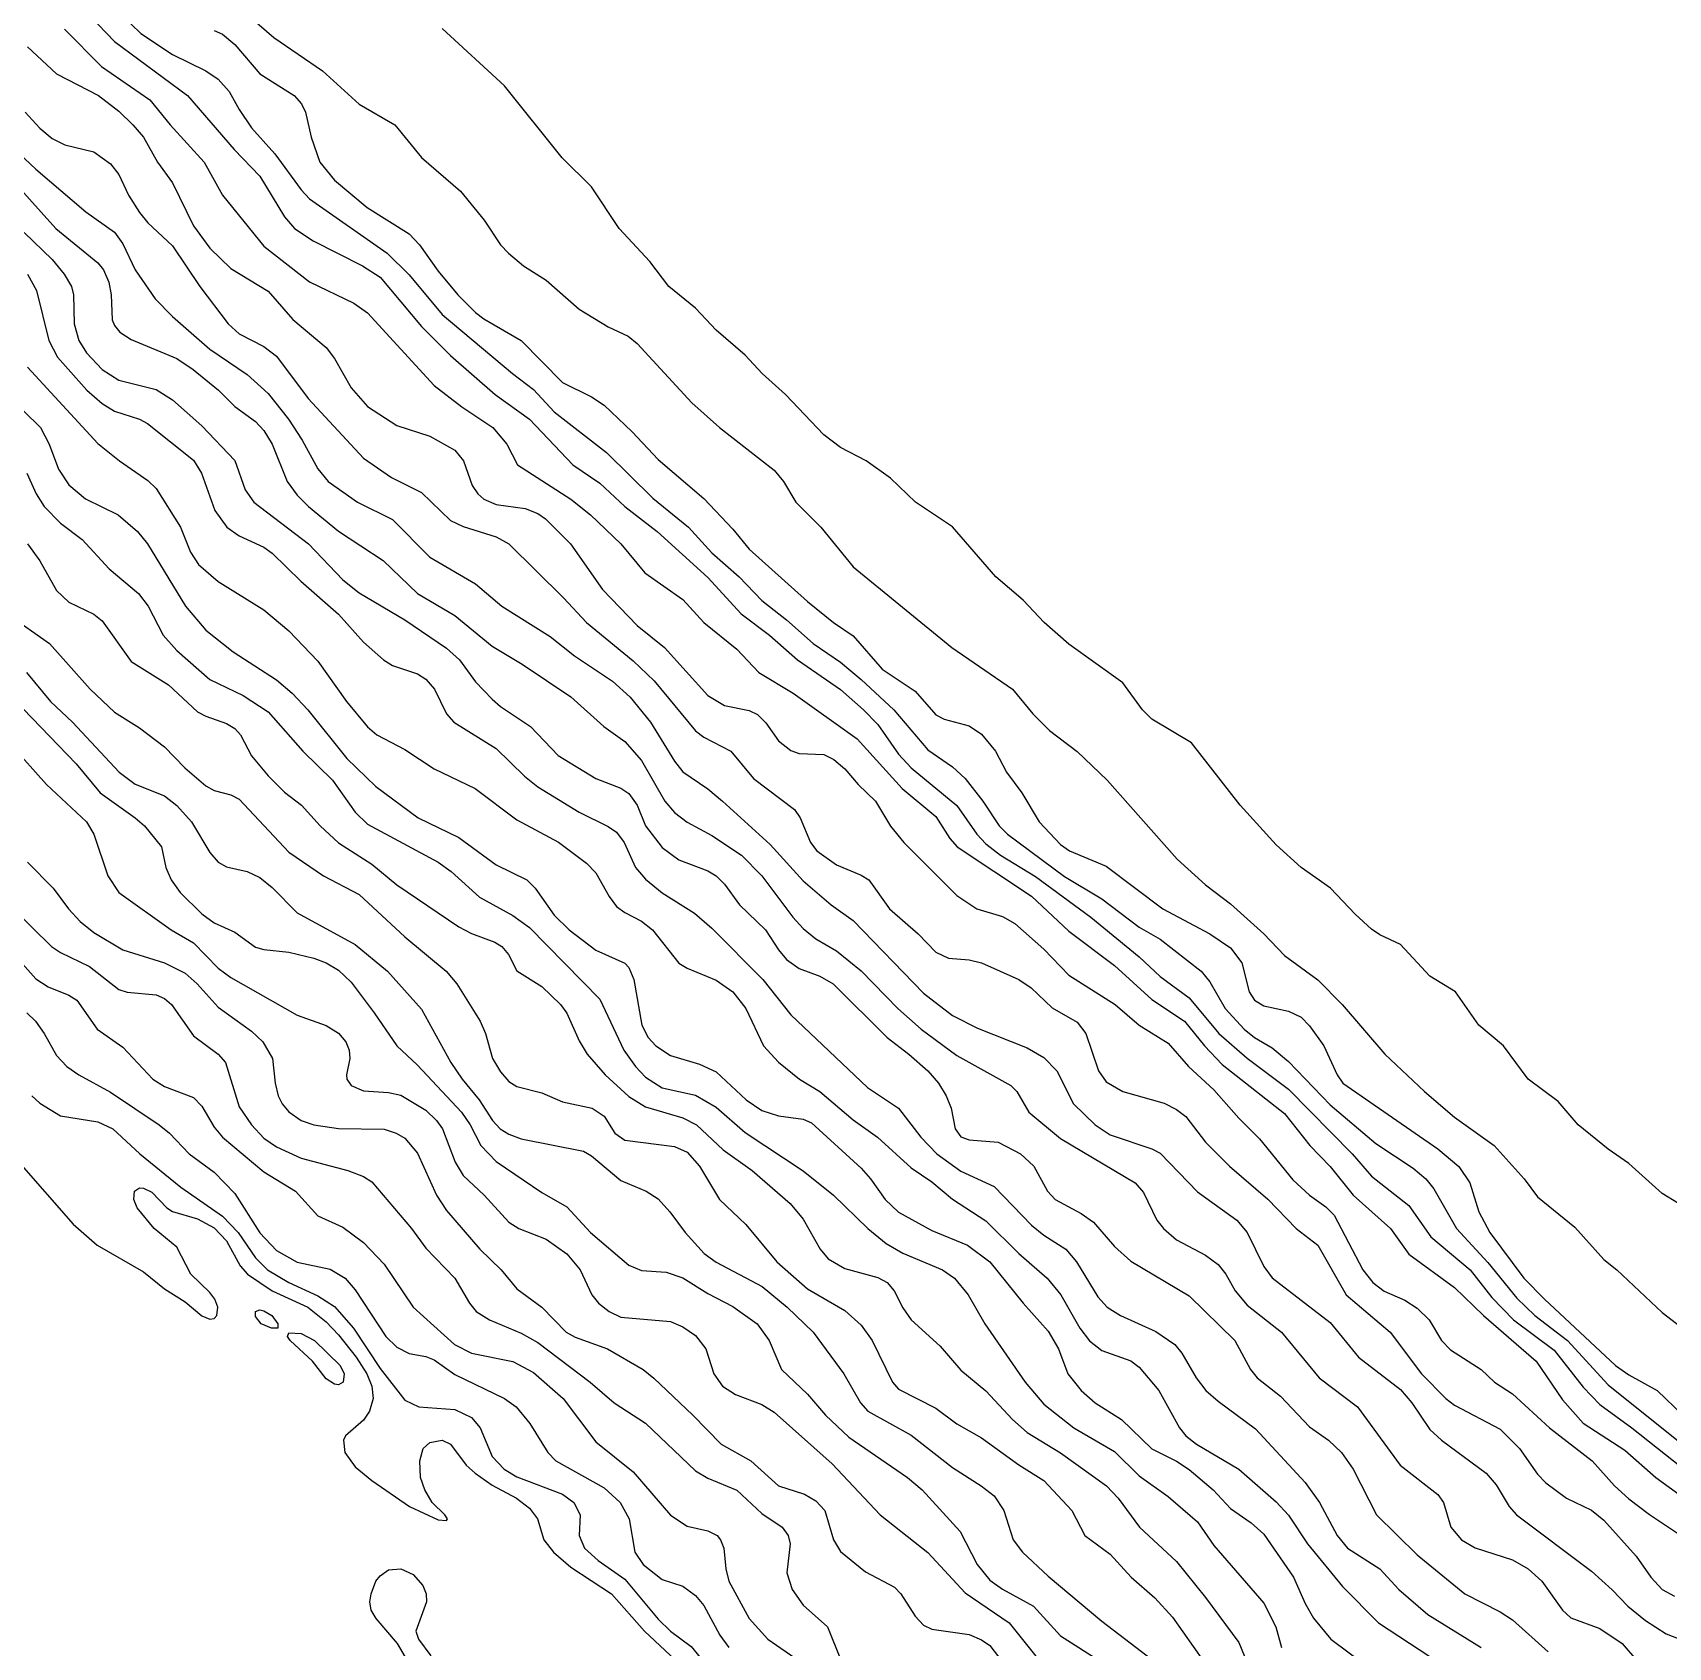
# Model space of a CAD drawing. Extents: x 474277 to 475042, y 254928 to 255625.
# Drawn here: x 474776.12 to 474806.35, y 254982.66 to 255012.49 of the extents above; entities that cross this region are included whole.
import ezdxf

# ---------------------------------------------------------------- set-up
doc = ezdxf.new("R2010")
doc.units = 0
doc.header["$MEASUREMENT"] = 0
doc.layers.add('BaseMapV2_DTM_export_MonNov09090547073261 — entities', color=1, linetype='CONTINUOUS')

msp = doc.modelspace()

# ---------------------------------------------------------------- linework, layer by layer
at = {"layer": 'BaseMapV2_DTM_export_MonNov09090547073261 — entities', "color": 15, "linetype": 'Continuous', "true_color": 0xb7484b}
for points in [[(474777.019, 255012.966, 84.75), (474777.635, 255012.326, 84.75), (474778.981, 255011.329, 84.75), (474779.843, 255010.332, 84.75), (474780.316, 255009.842, 84.75), (474780.776, 255009.091, 84.75), (474780.956, 255008.875, 84.75), (474781.301, 255008.645, 84.75), (474782.218, 255008.185, 84.75), (474782.54, 255007.976, 84.75), (474783.307, 255007.06, 84.75), (474783.843, 255006.525, 84.75), (474784.665, 255005.808, 84.75), (474785.302, 255005.348, 84.75), (474786.103, 255004.505, 84.75), (474786.604, 255004.166, 84.75), (474787.062, 255003.738, 84.75), (474787.661, 255003.278, 84.75), (474788.597, 255002.427, 84.75), (474789.211, 255001.756, 84.75), (474789.736, 255001.361, 84.75), (474790.254, 255000.901, 84.75), (474791.051, 255000.356, 84.75), (474791.476, 254999.981, 84.75), (474791.741, 254999.707, 84.75), (474792.124, 254999.158, 84.75), (474792.354, 254998.907, 84.75), (474793.198, 254998.212, 84.75), (474793.571, 254997.681, 84.75), (474793.735, 254997.505, 84.75), (474794.005, 254997.297, 84.75), (474794.655, 254996.898, 84.75), (474795.674, 254996.147, 84.75), (474796.572, 254995.413, 84.75), (474796.955, 254995.051, 84.75), (474797.492, 254994.657, 84.75), (474798.044, 254994, 84.75), (474798.565, 254993.546, 84.75), (474799.332, 254992.972, 84.75), (474800.508, 254991.777, 84.75), (474800.865, 254991.362, 84.75), (474801.556, 254990.819, 84.75), (474801.958, 254990.243, 84.75), (474802.689, 254989.63, 84.75), (474803.089, 254989.122, 84.75), (474803.488, 254988.71, 84.75), (474804.239, 254988.147, 84.75), (474804.776, 254987.463, 84.75), (474805.083, 254987.144, 84.75), (474805.678, 254986.716, 84.75), (474806.77, 254985.846, 84.75)], [(474777.403, 255013.175, 84.5), (474778.12, 255012.479, 84.5), (474778.706, 255012.086, 84.5), (474779.319, 255011.784, 84.5), (474779.549, 255011.634, 84.5), (474779.75, 255011.406, 84.5), (474779.933, 255011.07, 84.5), (474780.163, 255010.731, 84.5), (474780.594, 255010.256, 84.5), (474781.083, 255009.59, 84.5), (474781.236, 255009.424, 84.5), (474782.673, 255008.415, 84.5), (474783.077, 255008.015, 84.5), (474783.69, 255007.283, 84.5), (474784.99, 255006.192, 84.5), (474785.377, 255005.901, 84.5), (474785.76, 255005.488, 84.5), (474786.723, 255004.735, 84.5), (474787.584, 255003.892, 84.5), (474788.243, 255003.355, 84.5), (474788.674, 255002.883, 84.5), (474789.177, 255002.435, 84.5), (474789.594, 255002.002, 84.5), (474790.054, 255001.643, 84.5), (474790.542, 255001.208, 84.5), (474791.051, 255000.86, 84.5), (474791.434, 255000.543, 84.5), (474792.038, 254999.981, 84.5), (474792.661, 254999.238, 84.5), (474793.121, 254998.924, 84.5), (474793.351, 254998.71, 84.5), (474793.681, 254998.294, 84.5), (474793.985, 254997.834, 84.5), (474794.134, 254997.681, 84.5), (474795.191, 254996.902, 84.5), (474795.881, 254996.488, 84.5), (474796.572, 254995.967, 84.5), (474796.955, 254995.745, 84.5), (474797.717, 254995.15, 84.5), (474797.875, 254994.952, 84.5), (474798.158, 254994.46, 84.5), (474798.512, 254994.077, 84.5), (474798.704, 254993.924, 84.5), (474799.025, 254993.733, 84.5), (474799.332, 254993.48, 84.5), (474800.099, 254992.681, 84.5), (474800.942, 254991.969, 84.5), (474801.632, 254991.514, 84.5), (474801.87, 254991.317, 84.5), (474802.016, 254991.13, 84.5), (474802.433, 254990.396, 84.5), (474803.012, 254989.77, 84.5), (474803.549, 254989.109, 84.5), (474803.884, 254988.786, 84.5), (474804.484, 254988.326, 84.5), (474805.236, 254987.508, 84.5), (474806.693, 254986.342, 84.5)], [(474779.856, 255013.022, 84), (474780.575, 255012.403, 84), (474781.479, 255011.789, 84), (474782.156, 255011.169, 84), (474782.815, 255010.792, 84), (474783.307, 255010.183, 84), (474784.026, 255009.566, 84), (474784.463, 255009.029, 84), (474784.763, 255008.569, 84), (474784.916, 255008.415, 84), (474785.192, 255008.185, 84), (474785.607, 255007.917, 84), (474786.22, 255007.38, 84), (474786.757, 255007.058, 84), (474787.125, 255006.882, 84), (474787.294, 255006.75, 84), (474788.302, 255005.655, 84), (474788.815, 255005.195, 84), (474789.824, 255004.408, 84), (474789.995, 255004.198, 84), (474790.224, 255003.815, 84), (474790.684, 255003.355, 84), (474791.281, 255002.621, 84), (474793.11, 255001.131, 84), (474794.231, 255000.364, 84), (474794.605, 254999.904, 84), (474794.913, 254999.598, 84), (474795.421, 254999.208, 84), (474795.981, 254998.678, 84), (474797.273, 254997.221, 84), (474797.798, 254996.744, 84), (474798.258, 254996.396, 84), (474798.871, 254995.841, 84), (474799.255, 254995.44, 84), (474799.869, 254994.989, 84), (474800.319, 254994.537, 84), (474801.11, 254993.617, 84), (474801.843, 254992.927, 84), (474802.399, 254992.453, 84), (474803.133, 254991.93, 84), (474803.687, 254991.317, 84), (474803.932, 254990.981, 84), (474804.623, 254990.42, 84), (474805.159, 254989.821, 84), (474805.399, 254989.63, 84), (474806.233, 254988.846, 84), (474806.923, 254988.316, 84)], [(474776.708, 255012.556, 85), (474777.393, 255011.866, 85), (474778.285, 255011.252, 85), (474778.659, 255010.792, 85), (474779.29, 255010.102, 85), (474779.626, 255009.489, 85), (474780.393, 255008.548, 85), (474781.236, 255007.889, 85), (474782.054, 255007.495, 85), (474782.31, 255007.317, 85), (474783.537, 255005.97, 85), (474784.053, 255005.578, 85), (474784.627, 255005.195, 85), (474784.884, 255004.888, 85), (474785.081, 255004.505, 85), (474786.067, 255003.87, 85), (474786.428, 255003.585, 85), (474786.988, 255003.048, 85), (474787.433, 255002.511, 85), (474788.137, 255002.02, 85), (474788.521, 255001.596, 85), (474789.134, 255001.1, 85), (474789.54, 255000.671, 85), (474790.173, 255000.288, 85), (474791.358, 254999.442, 85), (474792.192, 254998.524, 85), (474792.814, 254998.007, 85), (474793.072, 254997.604, 85), (474793.205, 254997.451, 85), (474794.578, 254996.538, 85), (474795.268, 254995.892, 85), (474796.112, 254995.253, 85), (474796.802, 254994.626, 85), (474797.41, 254994.23, 85), (474797.777, 254993.77, 85), (474798.105, 254993.424, 85), (474799.255, 254992.524, 85), (474799.725, 254991.93, 85), (474800.099, 254991.54, 85), (474800.523, 254991.01, 85), (474801.214, 254990.396, 85), (474801.556, 254989.924, 85), (474802.399, 254989.307, 85), (474802.931, 254988.786, 85), (474803.904, 254987.943, 85), (474804.393, 254987.232, 85), (474804.776, 254986.8, 85), (474805.543, 254986.3, 85), (474806.121, 254985.796, 85), (474806.923, 254985.209, 85)], [(474779.473, 255012.529, 84.25), (474779.626, 255012.464, 84.25), (474779.856, 255012.274, 84.25), (474780.316, 255011.734, 84.25), (474780.954, 255011.329, 84.25), (474781.086, 255011.176, 84.25), (474781.161, 255011.022, 84.25), (474781.269, 255010.562, 84.25), (474781.425, 255010.102, 84.25), (474781.696, 255009.766, 84.25), (474782.302, 255009.259, 84.25), (474783.077, 255008.778, 84.25), (474783.269, 255008.569, 84.25), (474783.613, 255008.086, 84.25), (474783.975, 255007.649, 84.25), (474784.303, 255007.323, 84.25), (474784.457, 255007.207, 84.25), (474785.15, 255006.805, 84.25), (474785.914, 255006.027, 84.25), (474786.45, 255005.764, 84.25), (474786.68, 255005.608, 84.25), (474787.2, 255005.118, 84.25), (474787.677, 255004.603, 84.25), (474788.521, 255003.886, 84.25), (474789.057, 255003.321, 84.25), (474789.364, 255002.948, 84.25), (474790.437, 255001.984, 84.25), (474790.919, 255001.591, 84.25), (474791.281, 255001.348, 84.25), (474791.818, 255000.733, 84.25), (474792.431, 255000.324, 84.25), (474792.814, 254999.889, 84.25), (474792.968, 254999.808, 84.25), (474793.428, 254999.683, 84.25), (474793.658, 254999.528, 84.25), (474793.914, 254999.214, 84.25), (474794.115, 254998.831, 84.25), (474794.399, 254998.447, 84.25), (474794.72, 254997.911, 84.25), (474795.115, 254997.494, 84.25), (474795.285, 254997.374, 84.25), (474795.958, 254997.092, 84.25), (474797.006, 254996.301, 84.25), (474797.875, 254995.841, 84.25), (474798.258, 254995.58, 84.25), (474798.466, 254995.304, 84.25), (474798.603, 254994.767, 84.25), (474798.701, 254994.614, 84.25), (474798.872, 254994.51, 84.25), (474799.332, 254994.411, 84.25), (474799.562, 254994.299, 84.25), (474799.715, 254994.142, 84.25), (474799.981, 254993.77, 84.25), (474800.227, 254993.234, 84.25), (474800.332, 254993.08, 84.25), (474802.092, 254991.871, 84.25), (474802.476, 254991.543, 84.25), (474802.679, 254991.24, 84.25), (474802.846, 254990.703, 84.25), (474803.051, 254990.32, 84.25), (474803.679, 254989.476, 84.25), (474804.063, 254989.093, 84.25), (474805.375, 254987.866, 84.25), (474805.619, 254987.695, 84.25), (474806.145, 254987.406, 84.25), (474806.616, 254986.948, 84.25)], [(474806.539, 254990.857, 84), (474806.233, 254991.042, 84), (474805.619, 254991.595, 84), (474805.236, 254991.861, 84), (474804.684, 254992.313, 84), (474804.316, 254992.745, 84), (474803.759, 254993.157, 84), (474803.303, 254993.77, 84), (474802.85, 254994.154, 84), (474802.415, 254994.767, 84), (474801.939, 254995.057, 84), (474801.402, 254995.642, 84), (474801.019, 254995.822, 84), (474800.865, 254995.928, 84), (474800.559, 254996.203, 84), (474800.105, 254996.684, 84), (474799.566, 254997.067, 84), (474799.102, 254997.488, 84), (474798.436, 254998.217, 84), (474797.538, 254999.368, 84), (474796.802, 254999.805, 84), (474796.629, 254999.981, 84), (474796.265, 255000.48, 84), (474795.268, 255001.194, 84), (474794.812, 255001.591, 84), (474794.425, 255002.005, 84), (474793.92, 255002.435, 84), (474793.121, 255003.359, 84), (474792.435, 255003.815, 84), (474791.971, 255004.261, 84), (474791.526, 255004.582, 84), (474791.051, 255004.825, 84), (474790.744, 255005.064, 84), (474790.034, 255005.808, 84), (474789.604, 255006.192, 84), (474789.287, 255006.533, 84), (474788.751, 255006.995, 84), (474788.367, 255007.399, 84), (474787.88, 255007.802, 84), (474787.524, 255008.262, 84), (474786.962, 255008.875, 84), (474786.45, 255009.641, 84), (474785.908, 255010.179, 84), (474784.84, 255011.508, 84), (474783.69, 255012.571, 84)], [(474776.022, 255012.232, 85.25), (474776.559, 255011.732, 85.25), (474777.335, 255011.329, 85.25), (474777.709, 255011.042, 85.25), (474777.973, 255010.792, 85.25), (474778.169, 255010.562, 85.25), (474778.429, 255010.102, 85.25), (474778.706, 255009.716, 85.25), (474779.089, 255008.922, 85.25), (474779.396, 255008.511, 85.25), (474779.779, 255008.135, 85.25), (474780.47, 255007.715, 85.25), (474780.93, 255007.194, 85.25), (474781.543, 255006.674, 85.25), (474781.696, 255006.47, 85.25), (474782.003, 255005.932, 85.25), (474782.31, 255005.582, 85.25), (474782.847, 255005.232, 85.25), (474783.46, 255005.038, 85.25), (474783.92, 255004.779, 85.25), (474784.08, 255004.582, 85.25), (474784.244, 255004.122, 85.25), (474784.349, 255003.968, 85.25), (474784.457, 255003.871, 85.25), (474784.687, 255003.773, 85.25), (474785.223, 255003.702, 85.25), (474785.454, 255003.605, 85.25), (474785.597, 255003.508, 85.25), (474786.057, 255003.048, 85.25), (474786.649, 255002.205, 85.25), (474787.294, 255001.537, 85.25), (474787.798, 255001.131, 85.25), (474788.597, 255000.247, 85.25), (474788.904, 255000.058, 85.25), (474789.364, 254999.969, 85.25), (474789.517, 254999.893, 85.25), (474789.671, 254999.738, 85.25), (474789.901, 254999.405, 85.25), (474790.131, 254999.227, 85.25), (474790.284, 254999.175, 85.25), (474790.744, 254999.154, 85.25), (474790.929, 254999.061, 85.25), (474791.128, 254998.891, 85.25), (474791.377, 254998.601, 85.25), (474791.699, 254998.294, 85.25), (474791.971, 254997.832, 85.25), (474792.219, 254997.527, 85.25), (474793.198, 254996.547, 85.25), (474793.57, 254996.301, 85.25), (474794.041, 254996.16, 85.25), (474794.271, 254996.034, 85.25), (474794.808, 254995.558, 85.25), (474795.268, 254995.075, 85.25), (474796.128, 254994.537, 85.25), (474796.568, 254994.154, 85.25), (474797.108, 254993.821, 85.25), (474797.483, 254993.387, 85.25), (474797.952, 254992.958, 85.25), (474798.412, 254992.433, 85.25), (474798.795, 254992.055, 85.25), (474799.409, 254991.298, 85.25), (474799.716, 254991.01, 85.25), (474800.022, 254990.794, 85.25), (474800.175, 254990.645, 85.25), (474800.704, 254989.63, 85.25), (474800.887, 254989.4, 85.25), (474801.095, 254989.241, 85.25), (474801.479, 254989.073, 85.25), (474801.709, 254988.924, 85.25), (474801.928, 254988.71, 85.25), (474802.157, 254988.326, 85.25), (474802.322, 254988.155, 85.25), (474802.893, 254987.79, 85.25), (474803.139, 254987.559, 85.25), (474803.472, 254987.343, 85.25), (474804.152, 254986.716, 85.25), (474804.941, 254986.103, 85.25), (474805.353, 254985.643, 85.25), (474805.619, 254985.403, 85.25), (474806.003, 254985.109, 85.25), (474806.813, 254984.569, 85.25)], [(474775.98, 255011.022, 85.5), (474776.252, 255010.727, 85.5), (474776.482, 255010.538, 85.5), (474776.712, 255010.417, 85.5), (474777.249, 255010.289, 85.5), (474777.556, 255010.067, 85.5), (474777.713, 255009.872, 85.5), (474777.889, 255009.489, 85.5), (474778.093, 255009.168, 85.5), (474778.246, 255008.978, 85.5), (474778.706, 255008.554, 85.5), (474779.206, 255007.802, 85.5), (474779.73, 255007.112, 85.5), (474779.933, 255006.93, 85.5), (474780.393, 255006.692, 85.5), (474780.623, 255006.516, 85.5), (474781.213, 255005.732, 85.5), (474782.233, 255004.63, 85.5), (474782.75, 255004.275, 85.5), (474783.307, 255003.998, 85.5), (474783.843, 255003.476, 85.5), (474784.073, 255003.369, 85.5), (474784.687, 255003.177, 85.5), (474784.917, 255003.047, 85.5), (474785.929, 255002.051, 85.5), (474786.355, 255001.591, 85.5), (474787.217, 255000.886, 85.5), (474787.609, 255000.518, 85.5), (474788.367, 254999.591, 85.5), (474788.521, 254999.474, 85.5), (474789.02, 254999.214, 85.5), (474789.441, 254998.711, 85.5), (474790.197, 254998.141, 85.5), (474790.305, 254997.987, 85.5), (474790.497, 254997.527, 85.5), (474790.611, 254997.374, 85.5), (474790.974, 254997.115, 85.5), (474791.434, 254996.926, 85.5), (474791.575, 254996.837, 85.5), (474791.958, 254996.301, 85.5), (474792.483, 254995.841, 85.5), (474792.814, 254995.502, 85.5), (474793.044, 254995.389, 85.5), (474793.428, 254995.362, 85.5), (474793.658, 254995.307, 85.5), (474794.346, 254994.997, 85.5), (474794.575, 254994.844, 85.5), (474794.961, 254994.474, 85.5), (474795.421, 254994.209, 85.5), (474795.586, 254994, 85.5), (474795.816, 254993.31, 85.5), (474795.958, 254993.107, 85.5), (474796.265, 254992.93, 85.5), (474797.032, 254992.713, 85.5), (474797.262, 254992.598, 85.5), (474797.433, 254992.467, 85.5), (474797.798, 254991.992, 85.5), (474798.241, 254991.547, 85.5), (474798.949, 254990.937, 85.5), (474799.472, 254990.396, 85.5), (474799.869, 254990.091, 85.5), (474800.397, 254989.17, 85.5), (474801.209, 254988.48, 85.5), (474801.785, 254987.713, 85.5), (474802.236, 254987.253, 85.5), (474802.399, 254987.135, 85.5), (474803.242, 254986.688, 85.5), (474803.599, 254986.333, 85.5), (474803.932, 254985.859, 85.5), (474804.086, 254985.698, 85.5), (474804.469, 254985.416, 85.5), (474804.929, 254985.19, 85.5), (474805.159, 254985.005, 85.5), (474805.756, 254984.339, 85.5), (474806.024, 254983.956, 85.5), (474806.238, 254983.726, 85.5), (474806.463, 254983.6, 85.5)], [(474775.459, 255010.639, 85.75), (474776.176, 255009.969, 85.75), (474777.1, 255009.182, 85.75), (474777.633, 255008.806, 85.75), (474777.786, 255008.592, 85.75), (474778.016, 255008.112, 85.75), (474778.384, 255007.572, 85.75), (474778.706, 255007.248, 85.75), (474779.396, 255006.645, 85.75), (474780.086, 255006.178, 85.75), (474780.47, 255005.827, 85.75), (474780.85, 255005.348, 85.75), (474781.1, 255004.965, 85.75), (474781.39, 255004.43, 85.75), (474781.582, 255004.198, 85.75), (474782.123, 255003.815, 85.75), (474782.77, 255003.496, 85.75), (474783.46, 255002.798, 85.75), (474784.303, 255002.306, 85.75), (474784.788, 255001.898, 85.75), (474785.684, 255001.334, 85.75), (474786.133, 255000.978, 85.75), (474786.834, 255000.509, 85.75), (474787.16, 255000.211, 85.75), (474787.541, 254999.751, 85.75), (474787.984, 254999.031, 85.75), (474788.137, 254998.836, 85.75), (474788.597, 254998.52, 85.75), (474788.866, 254998.294, 85.75), (474789.747, 254997.489, 85.75), (474790.361, 254996.82, 85.75), (474790.878, 254996.377, 85.75), (474791.281, 254996.089, 85.75), (474792.584, 254994.742, 85.75), (474793.121, 254994.331, 85.75), (474793.581, 254994.099, 85.75), (474794.501, 254993.735, 85.75), (474794.808, 254993.559, 85.75), (474795.048, 254993.31, 85.75), (474795.358, 254992.697, 85.75), (474795.758, 254992.313, 85.75), (474796.035, 254992.13, 85.75), (474796.802, 254991.869, 85.75), (474796.955, 254991.786, 85.75), (474797.645, 254991.074, 85.75), (474798.374, 254990.55, 85.75), (474798.563, 254990.32, 85.75), (474798.872, 254989.694, 85.75), (474799.025, 254989.486, 85.75), (474800.099, 254988.658, 85.75), (474800.623, 254988.02, 85.75), (474801.402, 254987.424, 85.75), (474801.607, 254987.176, 85.75), (474801.939, 254986.681, 85.75), (474802.156, 254986.486, 85.75), (474802.985, 254985.873, 85.75), (474803.166, 254985.659, 85.75), (474803.408, 254985.259, 85.75), (474803.546, 254985.106, 85.75), (474804.929, 254984.064, 85.75), (474805.313, 254983.722, 85.75), (474805.598, 254983.419, 85.75), (474805.926, 254983.153, 85.75), (474806.309, 254982.908, 85.75), (474806.923, 254982.665, 85.75)], [(474775.789, 255009.719, 86), (474776.545, 255008.875, 86), (474777.326, 255008.239, 86), (474777.426, 255008.109, 86), (474777.527, 255007.879, 86), (474777.57, 255007.649, 86), (474777.589, 255007.189, 86), (474777.633, 255007.081, 86), (474777.732, 255006.959, 86), (474777.939, 255006.825, 86), (474778.783, 255006.474, 86), (474779.087, 255006.268, 86), (474779.554, 255005.885, 86), (474779.856, 255005.585, 86), (474780.24, 255005.307, 86), (474780.393, 255005.144, 86), (474780.545, 255004.888, 86), (474780.825, 255004.198, 86), (474781.006, 255003.948, 86), (474781.217, 255003.738, 86), (474781.773, 255003.282, 86), (474782.6, 255002.741, 86), (474783.23, 255002.128, 86), (474783.92, 255001.72, 86), (474784.61, 255001.158, 86), (474785.168, 255000.824, 86), (474786.067, 255000.218, 86), (474786.674, 254999.674, 86), (474787.064, 254999.397, 86), (474787.37, 254999.046, 86), (474787.803, 254998.294, 86), (474787.984, 254998.08, 86), (474788.214, 254997.906, 86), (474788.674, 254997.661, 86), (474789.219, 254997.297, 86), (474789.594, 254996.914, 86), (474790.17, 254996.147, 86), (474790.361, 254995.939, 86), (474790.591, 254995.751, 86), (474790.974, 254995.524, 86), (474791.434, 254995.158, 86), (474792.111, 254994.46, 86), (474792.539, 254994.077, 86), (474793.198, 254993.59, 86), (474794.195, 254993.037, 86), (474794.306, 254992.927, 86), (474794.53, 254992.543, 86), (474795.115, 254992.059, 86), (474796.498, 254991.24, 86), (474796.648, 254991.06, 86), (474796.899, 254990.55, 86), (474797.017, 254990.396, 86), (474797.262, 254990.19, 86), (474797.798, 254989.902, 86), (474798.028, 254989.733, 86), (474798.17, 254989.553, 86), (474798.343, 254989.246, 86), (474798.565, 254988.978, 86), (474799.201, 254988.48, 86), (474799.896, 254987.636, 86), (474800.603, 254987.099, 86), (474801.391, 254986.026, 86), (474802.092, 254985.482, 86), (474802.193, 254985.336, 86), (474802.331, 254984.876, 86), (474802.526, 254984.646, 86), (474802.782, 254984.497, 86), (474803.472, 254984.277, 86), (474803.757, 254984.109, 86), (474804.012, 254983.879, 86), (474804.393, 254983.343, 86), (474804.546, 254983.202, 86), (474805.083, 254983.004, 86), (474805.498, 254982.729, 86), (474805.759, 254982.422, 86)], [(474775.965, 255008.799, 86.25), (474776.482, 255008.298, 86.25), (474776.701, 255008.032, 86.25), (474776.837, 255007.802, 86.25), (474776.874, 255007.649, 86.25), (474776.884, 255007.112, 86.25), (474776.974, 255006.805, 86.25), (474777.117, 255006.575, 86.25), (474777.403, 255006.268, 86.25), (474777.709, 255006.073, 86.25), (474778.399, 255005.897, 86.25), (474778.706, 255005.709, 86.25), (474779.243, 255005.225, 86.25), (474779.856, 255004.585, 86.25), (474780.045, 255004.045, 86.25), (474780.205, 255003.815, 86.25), (474781.219, 255003.048, 86.25), (474781.85, 255002.379, 86.25), (474782.156, 255002.14, 86.25), (474783, 255001.643, 86.25), (474783.767, 255001.12, 86.25), (474784.007, 255000.901, 86.25), (474784.303, 255000.497, 86.25), (474784.61, 255000.18, 86.25), (474784.763, 255000.044, 86.25), (474785.323, 254999.674, 86.25), (474785.833, 254999.138, 86.25), (474786.527, 254998.711, 86.25), (474786.987, 254998.531, 86.25), (474787.14, 254998.436, 86.25), (474787.294, 254998.221, 86.25), (474787.448, 254997.834, 86.25), (474787.754, 254997.438, 86.25), (474788.061, 254997.208, 86.25), (474788.597, 254997.006, 86.25), (474788.753, 254996.914, 86.25), (474788.904, 254996.759, 86.25), (474789.184, 254996.377, 86.25), (474789.661, 254995.917, 86.25), (474789.901, 254995.547, 86.25), (474790.054, 254995.369, 86.25), (474790.284, 254995.198, 86.25), (474790.668, 254995.061, 86.25), (474790.916, 254994.92, 86.25), (474791.91, 254993.924, 86.25), (474792.315, 254993.617, 86.25), (474792.661, 254993.307, 86.25), (474792.859, 254993.08, 86.25), (474793.004, 254992.85, 86.25), (474793.097, 254992.62, 86.25), (474793.169, 254992.237, 86.25), (474793.274, 254992.091, 86.25), (474793.428, 254992.033, 86.25), (474793.965, 254991.989, 86.25), (474794.379, 254991.777, 86.25), (474794.624, 254991.547, 86.25), (474794.878, 254991.087, 86.25), (474795.02, 254990.933, 86.25), (474795.498, 254990.672, 86.25), (474795.728, 254990.513, 86.25), (474796.112, 254990.063, 86.25), (474796.418, 254989.794, 86.25), (474797.492, 254989.151, 86.25), (474798.337, 254988.326, 86.25), (474798.628, 254987.79, 86.25), (474798.749, 254987.636, 86.25), (474799.179, 254987.301, 86.25), (474799.715, 254986.729, 86.25), (474800.068, 254986.486, 86.25), (474800.312, 254986.256, 86.25), (474800.522, 254985.949, 86.25), (474800.955, 254985.106, 86.25), (474801.709, 254984.368, 86.25), (474802.591, 254983.649, 86.25), (474803.242, 254983.314, 86.25), (474803.472, 254983.164, 86.25), (474804.128, 254982.576, 86.25)], [(474776.024, 255008.032, 86.5), (474776.193, 255007.725, 86.5), (474776.416, 255006.805, 86.5), (474776.579, 255006.498, 86.5), (474777.118, 255005.885, 86.5), (474777.403, 255005.637, 86.5), (474777.633, 255005.501, 86.5), (474778.093, 255005.351, 86.5), (474778.244, 255005.272, 86.5), (474779.089, 255004.591, 86.5), (474779.242, 255004.352, 86.5), (474779.485, 255003.661, 86.5), (474779.708, 255003.355, 86.5), (474779.933, 255003.194, 86.5), (474780.393, 255002.984, 86.5), (474780.546, 255002.873, 86.5), (474781.075, 255002.358, 86.5), (474781.773, 255001.745, 86.5), (474782.233, 255001.23, 86.5), (474782.601, 255000.901, 86.5), (474782.77, 255000.798, 86.5), (474783.23, 255000.644, 86.5), (474783.383, 255000.549, 86.5), (474783.545, 255000.364, 86.5), (474783.765, 254999.904, 86.5), (474783.903, 254999.751, 86.5), (474784.687, 254999.268, 86.5), (474785.207, 254998.754, 86.5), (474785.454, 254998.555, 86.5), (474786.22, 254998.091, 86.5), (474786.757, 254997.824, 86.5), (474786.91, 254997.718, 86.5), (474787.052, 254997.527, 86.5), (474787.259, 254997.067, 86.5), (474787.447, 254996.853, 86.5), (474787.754, 254996.597, 86.5), (474788.351, 254996.224, 86.5), (474788.674, 254995.944, 86.5), (474789.616, 254994.997, 86.5), (474790.131, 254994.342, 86.5), (474791.55, 254993.003, 86.5), (474792.124, 254992.618, 86.5), (474792.536, 254992.083, 86.5), (474792.83, 254991.777, 86.5), (474793.274, 254991.455, 86.5), (474793.888, 254991.17, 86.5), (474794.578, 254990.459, 86.5), (474794.808, 254990.272, 86.5), (474795.217, 254990.013, 86.5), (474795.409, 254989.783, 86.5), (474795.805, 254989.135, 86.5), (474795.977, 254988.94, 86.5), (474796.225, 254988.786, 86.5), (474796.878, 254988.493, 86.5), (474797.227, 254988.25, 86.5), (474797.358, 254988.096, 86.5), (474797.622, 254987.636, 86.5), (474797.799, 254987.406, 86.5), (474798.028, 254987.203, 86.5), (474798.719, 254986.697, 86.5), (474799.639, 254985.703, 86.5), (474799.901, 254985.336, 86.5), (474800.227, 254984.722, 86.5), (474800.417, 254984.492, 86.5), (474801.019, 254984.109, 86.5), (474801.371, 254983.726, 86.5), (474801.902, 254983.266, 86.5), (474802.888, 254982.652, 86.5)], [(474776.022, 255006.311, 86.75), (474777.326, 255004.901, 86.75), (474777.722, 255004.582, 86.75), (474778.246, 255004.217, 86.75), (474778.399, 255004.072, 86.75), (474778.853, 255003.355, 86.75), (474779.037, 255002.895, 86.75), (474779.182, 255002.665, 86.75), (474779.549, 255002.353, 86.75), (474780.393, 255001.83, 86.75), (474780.855, 255001.438, 86.75), (474781.39, 255000.877, 86.75), (474781.918, 255000.134, 86.75), (474782.31, 254999.663, 86.75), (474782.48, 254999.521, 86.75), (474783, 254999.248, 86.75), (474783.537, 254998.89, 86.75), (474784.297, 254998.524, 86.75), (474785.07, 254997.95, 86.75), (474785.837, 254997.533, 86.75), (474786.357, 254997.144, 86.75), (474786.527, 254996.969, 86.75), (474786.775, 254996.531, 86.75), (474786.91, 254996.349, 86.75), (474787.064, 254996.233, 86.75), (474787.37, 254996.075, 86.75), (474787.576, 254995.917, 86.75), (474788.061, 254995.3, 86.75), (474788.214, 254995.205, 86.75), (474788.751, 254994.983, 86.75), (474789.061, 254994.767, 86.75), (474789.298, 254994.46, 86.75), (474789.624, 254993.77, 86.75), (474789.901, 254993.469, 86.75), (474790.291, 254993.157, 86.75), (474790.668, 254992.93, 86.75), (474791.281, 254992.404, 86.75), (474791.732, 254992.083, 86.75), (474792.354, 254991.515, 86.75), (474792.738, 254991.257, 86.75), (474793.121, 254990.941, 86.75), (474793.735, 254990.538, 86.75), (474794.343, 254989.936, 86.75), (474794.868, 254989.476, 86.75), (474795.123, 254989.17, 86.75), (474795.47, 254988.556, 86.75), (474795.651, 254988.319, 86.75), (474795.881, 254988.142, 86.75), (474796.418, 254987.953, 86.75), (474796.572, 254987.834, 86.75), (474796.936, 254987.406, 86.75), (474797.317, 254986.716, 86.75), (474797.434, 254986.563, 86.75), (474797.63, 254986.409, 86.75), (474798.412, 254985.951, 86.75), (474799.102, 254985.343, 86.75), (474799.332, 254985.098, 86.75), (474799.681, 254984.569, 86.75), (474800.329, 254983.78, 86.75), (474800.993, 254983.112, 86.75), (474801.939, 254982.487, 86.75)], [(474775.644, 255005.808, 87), (474776.266, 255005.195, 87), (474776.427, 255004.888, 87), (474776.596, 255004.428, 87), (474776.789, 255004.138, 87), (474777.096, 255003.878, 87), (474777.701, 255003.585, 87), (474778.055, 255003.278, 87), (474778.244, 255003.048, 87), (474778.943, 255001.898, 87), (474779.319, 255001.451, 87), (474779.824, 255001.054, 87), (474780.623, 255000.533, 87), (474780.915, 255000.288, 87), (474781.205, 254999.981, 87), (474781.926, 254999.08, 87), (474782.463, 254998.566, 87), (474783.246, 254997.987, 87), (474783.997, 254997.619, 87), (474784.687, 254997.119, 87), (474785.253, 254996.837, 87), (474785.408, 254996.684, 87), (474785.76, 254996.188, 87), (474786.037, 254995.917, 87), (474786.527, 254995.542, 87), (474787.064, 254995.299, 87), (474787.14, 254995.217, 87), (474787.228, 254994.997, 87), (474787.377, 254994.154, 87), (474787.497, 254993.924, 87), (474787.639, 254993.77, 87), (474787.907, 254993.593, 87), (474788.444, 254993.43, 87), (474788.751, 254993.29, 87), (474789.304, 254992.773, 87), (474789.594, 254992.577, 87), (474789.901, 254992.48, 87), (474790.361, 254992.415, 87), (474790.514, 254992.346, 87), (474791.434, 254991.51, 87), (474791.607, 254991.317, 87), (474791.876, 254990.933, 87), (474792.124, 254990.7, 87), (474792.738, 254990.357, 87), (474793.398, 254990.09, 87), (474793.811, 254989.778, 87), (474794.425, 254989.016, 87), (474794.885, 254988.499, 87), (474795.076, 254988.173, 87), (474795.251, 254987.713, 87), (474795.498, 254987.402, 87), (474795.754, 254987.176, 87), (474796.241, 254986.869, 87), (474796.802, 254986.324, 87), (474797.262, 254986.099, 87), (474797.492, 254985.944, 87), (474797.935, 254985.566, 87), (474798.258, 254985.223, 87), (474798.642, 254984.96, 87), (474798.872, 254984.749, 87), (474799.42, 254983.956, 87), (474799.639, 254983.465, 87), (474799.792, 254983.199, 87), (474800.109, 254982.806, 87), (474800.789, 254982.302, 87)], [(474776.013, 255004.352, 87.25), (474776.184, 255003.968, 87.25), (474776.331, 255003.738, 87.25), (474776.636, 255003.432, 87.25), (474777.037, 255003.125, 87.25), (474777.533, 255002.588, 87.25), (474778.075, 255002.128, 87.25), (474778.255, 255001.898, 87.25), (474778.532, 255001.361, 87.25), (474778.783, 255001.076, 87.25), (474779.396, 255000.542, 87.25), (474780.01, 255000.245, 87.25), (474780.47, 254999.943, 87.25), (474781.114, 254999.214, 87.25), (474781.662, 254998.678, 87.25), (474782.08, 254998.091, 87.25), (474782.31, 254997.867, 87.25), (474783.613, 254997.168, 87.25), (474783.855, 254996.991, 87.25), (474784.38, 254996.52, 87.25), (474784.993, 254996.182, 87.25), (474785.3, 254995.961, 87.25), (474786.604, 254994.631, 87.25), (474787.046, 254993.694, 87.25), (474787.259, 254993.387, 87.25), (474787.447, 254993.19, 87.25), (474787.754, 254992.997, 87.25), (474788.367, 254992.858, 87.25), (474788.751, 254992.64, 87.25), (474789.287, 254992.17, 87.25), (474790.361, 254991.465, 87.25), (474790.922, 254991.01, 87.25), (474791.557, 254990.396, 87.25), (474791.894, 254990.119, 87.25), (474792.201, 254989.94, 87.25), (474792.937, 254989.63, 87.25), (474793.156, 254989.476, 87.25), (474793.411, 254989.17, 87.25), (474793.72, 254988.633, 87.25), (474794.462, 254987.559, 87.25), (474794.808, 254987.15, 87.25), (474795.363, 254986.716, 87.25), (474796.112, 254986.275, 87.25), (474796.572, 254985.827, 87.25), (474797.108, 254985.447, 87.25), (474797.645, 254984.977, 87.25), (474797.952, 254984.542, 87.25), (474798.872, 254983.474, 87.25), (474799.095, 254983.036, 87.25), (474799.203, 254982.652, 87.25)], [(474776.022, 255003.045, 87.5), (474776.252, 255002.734, 87.5), (474776.559, 255002.184, 87.5), (474776.789, 255001.967, 87.5), (474777.249, 255001.748, 87.5), (474777.403, 255001.627, 87.5), (474777.939, 255000.871, 87.5), (474778.629, 255000.44, 87.5), (474779.166, 254999.945, 87.5), (474779.319, 254999.862, 87.5), (474779.703, 254999.73, 87.5), (474779.856, 254999.637, 87.5), (474779.963, 254999.521, 87.5), (474780.163, 254999.127, 87.5), (474780.47, 254998.763, 87.5), (474780.776, 254998.46, 87.5), (474781.087, 254998.217, 87.5), (474781.435, 254997.834, 87.5), (474781.773, 254997.524, 87.5), (474782.386, 254997.126, 87.5), (474782.847, 254996.745, 87.5), (474783.997, 254995.973, 87.5), (474784.227, 254995.846, 87.5), (474784.663, 254995.687, 87.5), (474784.792, 254995.61, 87.5), (474784.914, 254995.457, 87.5), (474785.07, 254995.16, 87.5), (474785.53, 254994.868, 87.5), (474785.876, 254994.537, 87.5), (474785.99, 254994.374, 87.5), (474786.22, 254993.862, 87.5), (474786.367, 254993.617, 87.5), (474786.701, 254993.234, 87.5), (474787.14, 254992.836, 87.5), (474787.447, 254992.642, 87.5), (474788.137, 254992.44, 87.5), (474788.386, 254992.313, 87.5), (474788.879, 254991.853, 87.5), (474789.419, 254991.47, 87.5), (474790.119, 254990.857, 87.5), (474790.361, 254990.566, 87.5), (474790.675, 254990.013, 87.5), (474790.821, 254989.837, 87.5), (474791.128, 254989.657, 87.5), (474791.741, 254989.494, 87.5), (474791.912, 254989.4, 87.5), (474792.044, 254989.246, 87.5), (474792.201, 254988.928, 87.5), (474792.354, 254988.71, 87.5), (474792.891, 254988.222, 87.5), (474793.274, 254987.778, 87.5), (474793.735, 254987.4, 87.5), (474794.23, 254986.869, 87.5), (474794.501, 254986.629, 87.5), (474795.115, 254986.249, 87.5), (474795.966, 254985.643, 87.5), (474796.182, 254985.413, 87.5), (474796.577, 254984.876, 87.5), (474797.262, 254984.241, 87.5), (474797.798, 254983.581, 87.5), (474798.412, 254982.748, 87.5), (474798.795, 254981.815, 87.5)], [(474775.662, 255001.745, 87.75), (474776.431, 255001.208, 87.75), (474777.183, 255000.364, 87.75), (474777.633, 254999.939, 87.75), (474778.093, 254999.649, 87.75), (474778.553, 254999.298, 87.75), (474778.934, 254998.908, 87.75), (474779.319, 254998.578, 87.75), (474779.473, 254998.491, 87.75), (474779.779, 254998.411, 87.75), (474779.933, 254998.329, 87.75), (474780.853, 254997.351, 87.75), (474781.496, 254996.914, 87.75), (474782.156, 254996.566, 87.75), (474783, 254995.788, 87.75), (474783.763, 254995.15, 87.75), (474783.959, 254994.92, 87.75), (474784.393, 254994.23, 87.75), (474784.491, 254994, 87.75), (474784.615, 254993.54, 87.75), (474784.763, 254993.29, 87.75), (474784.917, 254993.114, 87.75), (474785.07, 254993.021, 87.75), (474785.53, 254992.905, 87.75), (474785.914, 254992.738, 87.75), (474786.459, 254992.62, 87.75), (474786.68, 254992.471, 87.75), (474786.878, 254992.16, 87.75), (474787.064, 254992.028, 87.75), (474787.984, 254991.909, 87.75), (474788.214, 254991.807, 87.75), (474788.444, 254991.547, 87.75), (474788.816, 254990.933, 87.75), (474789.303, 254990.473, 87.75), (474789.876, 254989.783, 87.75), (474790.437, 254989.283, 87.75), (474791.128, 254988.881, 87.75), (474791.434, 254988.612, 87.75), (474791.637, 254988.326, 87.75), (474792.011, 254987.559, 87.75), (474792.124, 254987.425, 87.75), (474792.814, 254987.078, 87.75), (474793.198, 254986.785, 87.75), (474793.658, 254986.53, 87.75), (474794.348, 254986.032, 87.75), (474794.808, 254985.742, 87.75), (474795.328, 254985.183, 87.75), (474795.568, 254984.722, 87.75), (474796.035, 254984.381, 87.75), (474796.42, 254983.956, 87.75), (474796.857, 254983.572, 87.75), (474797.185, 254983.213, 87.75), (474797.952, 254982.134, 87.75)], [(474776.007, 255000.671, 88), (474776.452, 255000.134, 88), (474776.857, 254999.751, 88), (474777.721, 254998.831, 88), (474778.016, 254998.608, 88), (474778.553, 254998.393, 88), (474778.783, 254998.213, 88), (474779.053, 254997.911, 88), (474779.396, 254997.345, 88), (474779.549, 254997.165, 88), (474779.703, 254997.082, 88), (474780.086, 254996.992, 88), (474780.316, 254996.884, 88), (474780.546, 254996.697, 88), (474781.006, 254996.226, 88), (474782.08, 254995.642, 88), (474782.676, 254995.15, 88), (474783.307, 254994.448, 88), (474783.849, 254993.464, 88), (474784.057, 254993.157, 88), (474784.373, 254992.773, 88), (474784.617, 254992.39, 88), (474784.761, 254992.237, 88), (474784.917, 254992.138, 88), (474785.147, 254992.054, 88), (474786.297, 254991.824, 88), (474786.45, 254991.74, 88), (474786.987, 254991.283, 88), (474787.456, 254991.087, 88), (474787.677, 254990.944, 88), (474787.896, 254990.703, 88), (474788.178, 254990.32, 88), (474788.531, 254989.936, 88), (474788.751, 254989.775, 88), (474789.601, 254989.323, 88), (474790.066, 254988.94, 88), (474790.546, 254988.48, 88), (474791.109, 254987.713, 88), (474791.418, 254987.176, 88), (474791.553, 254987.023, 88), (474792.354, 254986.577, 88), (474793.121, 254985.98, 88), (474793.647, 254985.643, 88), (474793.888, 254985.454, 88), (474794.07, 254985.183, 88), (474794.24, 254984.646, 88), (474794.414, 254984.416, 88), (474794.885, 254983.972, 88), (474795.881, 254983.142, 88), (474797.032, 254982.263, 88)], [(474775.946, 255000, 88.25), (474776.921, 254998.984, 88.25), (474777.369, 254998.447, 88.25), (474778.016, 254997.987, 88.25), (474778.188, 254997.834, 88.25), (474778.502, 254997.451, 88.25), (474778.581, 254997.067, 88.25), (474778.68, 254996.837, 88.25), (474778.848, 254996.607, 88.25), (474779.243, 254996.21, 88.25), (474779.473, 254996.042, 88.25), (474779.856, 254995.87, 88.25), (474780.24, 254995.596, 88.25), (474780.393, 254995.552, 88.25), (474780.853, 254995.501, 88.25), (474781.313, 254995.391, 88.25), (474781.546, 254995.304, 88.25), (474781.773, 254995.17, 88.25), (474782.003, 254994.945, 88.25), (474782.431, 254994.384, 88.25), (474782.847, 254993.772, 88.25), (474783.23, 254993.417, 88.25), (474784.047, 254992.543, 88.25), (474784.204, 254992.313, 88.25), (474784.404, 254991.93, 88.25), (474784.687, 254991.636, 88.25), (474785.53, 254991.063, 88.25), (474785.99, 254990.794, 88.25), (474786.427, 254990.32, 88.25), (474787.14, 254989.72, 88.25), (474787.37, 254989.623, 88.25), (474787.83, 254989.592, 88.25), (474788.137, 254989.487, 88.25), (474788.597, 254989.195, 88.25), (474789.057, 254988.954, 88.25), (474789.511, 254988.633, 88.25), (474789.733, 254988.326, 88.25), (474789.962, 254987.79, 88.25), (474790.437, 254987.337, 88.25), (474790.77, 254986.946, 88.25), (474791.204, 254986.542, 88.25), (474792.288, 254985.796, 88.25), (474792.559, 254985.566, 88.25), (474793.262, 254984.799, 88.25), (474793.573, 254984.186, 88.25), (474793.811, 254983.898, 88.25), (474794.041, 254983.735, 88.25), (474794.614, 254983.419, 88.25), (474795.115, 254982.873, 88.25), (474795.881, 254982.384, 88.25)], [(474775.716, 254999.34, 88.5), (474776.377, 254998.601, 88.5), (474777.112, 254997.911, 88.5), (474777.249, 254997.68, 88.5), (474777.511, 254996.914, 88.5), (474777.713, 254996.607, 88.5), (474778.681, 254995.917, 88.5), (474779.089, 254995.673, 88.5), (474779.549, 254995.206, 88.5), (474779.779, 254995.032, 88.5), (474781.006, 254994.339, 88.5), (474781.543, 254994.146, 88.5), (474781.773, 254994.005, 88.5), (474781.908, 254993.847, 88.5), (474781.968, 254993.694, 88.5), (474781.979, 254993.54, 88.5), (474781.92, 254993.234, 88.5), (474781.926, 254993.155, 88.5), (474782.003, 254993.037, 88.5), (474782.233, 254992.941, 88.5), (474782.693, 254992.91, 88.5), (474782.923, 254992.859, 88.5), (474783.383, 254992.581, 88.5), (474783.582, 254992.39, 88.5), (474783.693, 254992.237, 88.5), (474783.927, 254991.623, 88.5), (474784.073, 254991.378, 88.5), (474784.461, 254991.01, 88.5), (474784.917, 254990.512, 88.5), (474785.105, 254990.396, 88.5), (474785.607, 254990.198, 88.5), (474785.99, 254989.928, 88.5), (474786.241, 254989.63, 88.5), (474786.451, 254989.17, 88.5), (474786.577, 254989.016, 88.5), (474786.777, 254988.863, 88.5), (474786.987, 254988.759, 88.5), (474787.907, 254988.678, 88.5), (474788.137, 254988.579, 88.5), (474788.367, 254988.419, 88.5), (474788.559, 254988.173, 88.5), (474788.708, 254987.713, 88.5), (474788.871, 254987.483, 88.5), (474789.111, 254987.329, 88.5), (474789.594, 254987.146, 88.5), (474789.824, 254987.002, 88.5), (474790.898, 254986.047, 88.5), (474791.78, 254985.106, 88.5), (474792.661, 254984.407, 88.5), (474793.351, 254983.664, 88.5), (474794.165, 254983.112, 88.5), (474794.731, 254982.402, 88.5)], [(474776.022, 254997.165, 88.75), (474776.501, 254996.684, 88.75), (474776.782, 254996.301, 88.75), (474776.998, 254996.071, 88.75), (474777.249, 254995.867, 88.75), (474777.786, 254995.548, 88.75), (474778.553, 254995.304, 88.75), (474778.936, 254995.115, 88.75), (474779.159, 254994.92, 88.75), (474779.549, 254994.484, 88.75), (474780.163, 254994.04, 88.75), (474780.375, 254993.847, 88.75), (474780.553, 254993.54, 88.75), (474780.6, 254993.08, 88.75), (474780.654, 254992.85, 88.75), (474780.728, 254992.697, 88.75), (474780.853, 254992.551, 88.75), (474781.083, 254992.389, 88.75), (474781.313, 254992.309, 88.75), (474781.773, 254992.244, 88.75), (474782.616, 254992.232, 88.75), (474782.84, 254992.16, 88.75), (474783, 254992.065, 88.75), (474783.23, 254991.791, 88.75), (474783.582, 254991.01, 88.75), (474783.767, 254990.731, 88.75), (474784.383, 254990.013, 88.75), (474784.777, 254989.63, 88.75), (474785.07, 254989.28, 88.75), (474785.53, 254988.945, 88.75), (474785.982, 254988.48, 88.75), (474786.144, 254988.389, 88.75), (474786.741, 254988.173, 88.75), (474787.402, 254987.79, 88.75), (474787.6, 254987.634, 88.75), (474788.322, 254986.946, 88.75), (474788.845, 254986.409, 88.75), (474789.391, 254986.103, 88.75), (474789.902, 254985.643, 88.75), (474790.387, 254985.489, 88.75), (474790.591, 254985.367, 88.75), (474790.763, 254985.183, 88.75), (474790.918, 254984.646, 88.75), (474791.051, 254984.43, 88.75), (474791.511, 254984.054, 88.75), (474792.048, 254983.772, 88.75), (474792.163, 254983.649, 88.75), (474792.431, 254983.233, 88.75), (474792.584, 254983.069, 88.75), (474792.738, 254982.994, 88.75), (474793.428, 254982.893, 88.75), (474793.658, 254982.798, 88.75), (474793.811, 254982.69, 88.75), (474795.345, 254980.692, 88.75)], [(474775.758, 254996.301, 89), (474776.467, 254995.61, 89), (474776.636, 254995.499, 89), (474777.172, 254995.24, 89), (474777.709, 254994.812, 89), (474777.863, 254994.761, 89), (474778.399, 254994.715, 89), (474778.553, 254994.645, 89), (474778.685, 254994.537, 89), (474779.089, 254993.959, 89), (474779.548, 254993.617, 89), (474779.684, 254993.464, 89), (474779.933, 254992.643, 89), (474780.163, 254992.313, 89), (474780.393, 254992.065, 89), (474780.623, 254991.907, 89), (474781.083, 254991.698, 89), (474781.944, 254991.47, 89), (474782.233, 254991.358, 89), (474782.386, 254991.259, 89), (474783.122, 254990.396, 89), (474783.383, 254990.033, 89), (474783.92, 254989.477, 89), (474784.195, 254989.016, 89), (474784.318, 254988.863, 89), (474784.565, 254988.71, 89), (474785.147, 254988.464, 89), (474785.454, 254988.29, 89), (474786.423, 254987.559, 89), (474786.864, 254987.176, 89), (474787.447, 254986.8, 89), (474788.367, 254985.917, 89), (474788.597, 254985.781, 89), (474789.134, 254985.563, 89), (474789.594, 254985.13, 89), (474789.969, 254984.876, 89), (474790.08, 254984.722, 89), (474790.122, 254984.569, 89), (474790.057, 254984.032, 89), (474790.155, 254983.726, 89), (474790.361, 254983.439, 89), (474790.812, 254983.036, 89), (474791.051, 254982.442, 89)], [(474775.298, 254995.994, 89.25), (474776.176, 254995.012, 89.25), (474776.406, 254994.862, 89.25), (474776.789, 254994.708, 89.25), (474776.938, 254994.614, 89.25), (474777.312, 254994.077, 89.25), (474777.786, 254993.748, 89.25), (474778.34, 254993.157, 89.25), (474778.553, 254993.022, 89.25), (474779.089, 254992.817, 89.25), (474779.243, 254992.658, 89.25), (474779.473, 254992.27, 89.25), (474779.626, 254992.083, 89.25), (474780.393, 254991.446, 89.25), (474780.978, 254991.087, 89.25), (474781.39, 254990.628, 89.25), (474781.85, 254990.421, 89.25), (474782.233, 254990.135, 89.25), (474782.616, 254989.74, 89.25), (474783.154, 254988.94, 89.25), (474783.916, 254988.25, 89.25), (474784.227, 254988.09, 89.25), (474784.993, 254987.938, 89.25), (474785.377, 254987.735, 89.25), (474785.922, 254987.253, 89.25), (474786.527, 254986.452, 89.25), (474787.217, 254985.902, 89.25), (474787.907, 254985.097, 89.25), (474788.214, 254984.894, 89.25), (474788.597, 254984.81, 89.25), (474788.768, 254984.722, 89.25), (474788.834, 254984.646, 89.25), (474788.895, 254984.492, 89.25), (474788.93, 254984.109, 89.25), (474788.983, 254983.879, 89.25), (474789.362, 254983.189, 89.25), (474789.707, 254982.806, 89.25), (474790.284, 254982.406, 89.25)], [(474776.012, 254994.384, 89.5), (474776.169, 254994.23, 89.5), (474776.335, 254994, 89.5), (474776.559, 254993.596, 89.5), (474776.748, 254993.387, 89.5), (474776.97, 254993.234, 89.5), (474777.556, 254992.915, 89.5), (474778.458, 254992.313, 89.5), (474778.647, 254992.16, 89.5), (474779.012, 254991.777, 89.5), (474779.473, 254991.439, 89.5), (474779.856, 254991.044, 89.5), (474780.316, 254990.317, 89.5), (474780.623, 254989.992, 89.5), (474781.006, 254989.776, 89.5), (474781.62, 254989.648, 89.5), (474781.897, 254989.476, 89.5), (474782.08, 254989.266, 89.5), (474782.649, 254988.403, 89.5), (474782.847, 254988.201, 89.5), (474783.077, 254988.086, 89.5), (474783.383, 254988.031, 89.5), (474783.537, 254987.972, 89.5), (474783.92, 254987.7, 89.5), (474784.84, 254987.254, 89.5), (474785.057, 254987.099, 89.5), (474785.311, 254986.793, 89.5), (474785.639, 254986.256, 89.5), (474785.786, 254986.103, 89.5), (474786.68, 254985.603, 89.5), (474786.975, 254985.336, 89.5), (474787.141, 254985.029, 89.5), (474787.249, 254984.416, 89.5), (474787.403, 254984.186, 89.5), (474787.754, 254983.912, 89.5), (474788.137, 254983.785, 89.5), (474788.367, 254983.617, 89.5), (474788.521, 254983.43, 89.5), (474788.819, 254982.882, 89.5), (474788.986, 254982.652, 89.5)], [(474776.105, 254992.85, 89.75), (474776.252, 254992.715, 89.75), (474776.636, 254992.478, 89.75), (474777.326, 254992.367, 89.75), (474777.599, 254992.237, 89.75), (474778.102, 254991.777, 89.75), (474778.859, 254991.162, 89.75), (474779.626, 254990.622, 89.75), (474779.916, 254990.32, 89.75), (474780.24, 254989.852, 89.75), (474780.459, 254989.63, 89.75), (474780.853, 254989.4, 89.75), (474781.39, 254989.155, 89.75), (474781.696, 254988.957, 89.75), (474782.048, 254988.556, 89.75), (474782.54, 254987.808, 89.75), (474783, 254987.227, 89.75), (474783.255, 254987.099, 89.75), (474783.92, 254987.049, 89.75), (474784.227, 254986.902, 89.75), (474784.39, 254986.716, 89.75), (474784.61, 254986.181, 89.75), (474784.833, 254985.949, 89.75), (474785.07, 254985.809, 89.75), (474785.909, 254985.489, 89.75), (474786.121, 254985.336, 89.75), (474786.239, 254985.106, 89.75), (474786.219, 254984.722, 89.75), (474786.321, 254984.492, 89.75), (474786.574, 254984.262, 89.75), (474787.064, 254983.917, 89.75), (474787.677, 254983.175, 89.75), (474787.907, 254982.958, 89.75), (474788.291, 254982.672, 89.75), (474788.597, 254982.298, 89.75)], [(474775.863, 254991.623, 90), (474776.866, 254990.476, 90), (474777.311, 254990.09, 90), (474778.169, 254989.593, 90), (474778.553, 254989.282, 90), (474778.936, 254989.043, 90), (474779.243, 254988.78, 90), (474779.396, 254988.72, 90), (474779.473, 254988.732, 90), (474779.521, 254988.786, 90), (474779.54, 254988.94, 90), (474779.485, 254989.093, 90), (474779.396, 254989.214, 90), (474779.043, 254989.553, 90), (474778.783, 254990.054, 90), (474778.366, 254990.396, 90), (474778.051, 254990.78, 90), (474777.988, 254990.933, 90), (474778.003, 254991.087, 90), (474778.093, 254991.145, 90), (474778.169, 254991.141, 90), (474778.323, 254991.065, 90), (474778.6, 254990.78, 90), (474778.706, 254990.71, 90), (474779.166, 254990.578, 90), (474779.473, 254990.406, 90), (474779.704, 254990.166, 90), (474779.953, 254989.706, 90), (474780.092, 254989.553, 90), (474780.546, 254989.243, 90), (474781.207, 254988.94, 90), (474781.543, 254988.669, 90), (474781.773, 254988.432, 90), (474782.098, 254988.02, 90), (474782.293, 254987.713, 90), (474782.389, 254987.483, 90), (474782.411, 254987.253, 90), (474782.347, 254987.023, 90), (474782.233, 254986.855, 90), (474781.902, 254986.563, 90), (474781.863, 254986.486, 90), (474781.889, 254986.256, 90), (474782.08, 254985.992, 90), (474782.386, 254985.739, 90), (474783.083, 254985.259, 90), (474783.613, 254985.013, 90), (474783.767, 254984.999, 90), (474783.788, 254985.029, 90), (474783.736, 254985.106, 90), (474783.502, 254985.336, 90), (474783.367, 254985.566, 90), (474783.288, 254985.796, 90), (474783.273, 254986.103, 90), (474783.337, 254986.333, 90), (474783.46, 254986.442, 90), (474783.69, 254986.488, 90), (474783.843, 254986.414, 90), (474784.133, 254986.026, 90), (474784.296, 254985.873, 90), (474784.61, 254985.655, 90), (474785.059, 254985.413, 90), (474785.3, 254985.232, 90), (474785.451, 254985.029, 90), (474785.567, 254984.646, 90), (474785.745, 254984.416, 90), (474786.067, 254984.141, 90), (474786.815, 254983.649, 90), (474787.43, 254982.959, 90), (474788, 254982.422, 90)], [(474780.649, 254988.556, 90.25), (474780.535, 254988.556, 90.25), (474780.345, 254988.633, 90.25), (474780.24, 254988.772, 90.25), (474780.24, 254988.864, 90.25), (474780.316, 254988.895, 90.25), (474780.393, 254988.878, 90.25), (474780.54, 254988.786, 90.25), (474780.652, 254988.633, 90.25), (474780.649, 254988.556, 90.25)], [(474781.86, 254987.559, 90.25), (474781.773, 254987.509, 90.25), (474781.696, 254987.519, 90.25), (474781.543, 254987.617, 90.25), (474781.291, 254987.943, 90.25), (474780.877, 254988.326, 90.25), (474780.828, 254988.403, 90.25), (474780.853, 254988.468, 90.25), (474781.083, 254988.455, 90.25), (474781.329, 254988.326, 90.25), (474781.801, 254987.866, 90.25), (474781.874, 254987.713, 90.25), (474781.86, 254987.559, 90.25)], [(474783.398, 254981.809, 90.25), (474782.865, 254982.729, 90.25), (474782.47, 254983.189, 90.25), (474782.377, 254983.342, 90.25), (474782.35, 254983.496, 90.25), (474782.373, 254983.649, 90.25), (474782.463, 254983.879, 90.25), (474782.54, 254983.981, 90.25), (474782.693, 254984.087, 90.25), (474782.923, 254984.111, 90.25), (474783.153, 254984.004, 90.25), (474783.33, 254983.802, 90.25), (474783.39, 254983.649, 90.25), (474783.397, 254983.496, 90.25), (474783.204, 254982.959, 90.25), (474783.252, 254982.806, 90.25), (474783.48, 254982.499, 90.25)]]:
    msp.add_polyline3d(points, dxfattribs=at)

doc.saveas('drawing.dxf')
